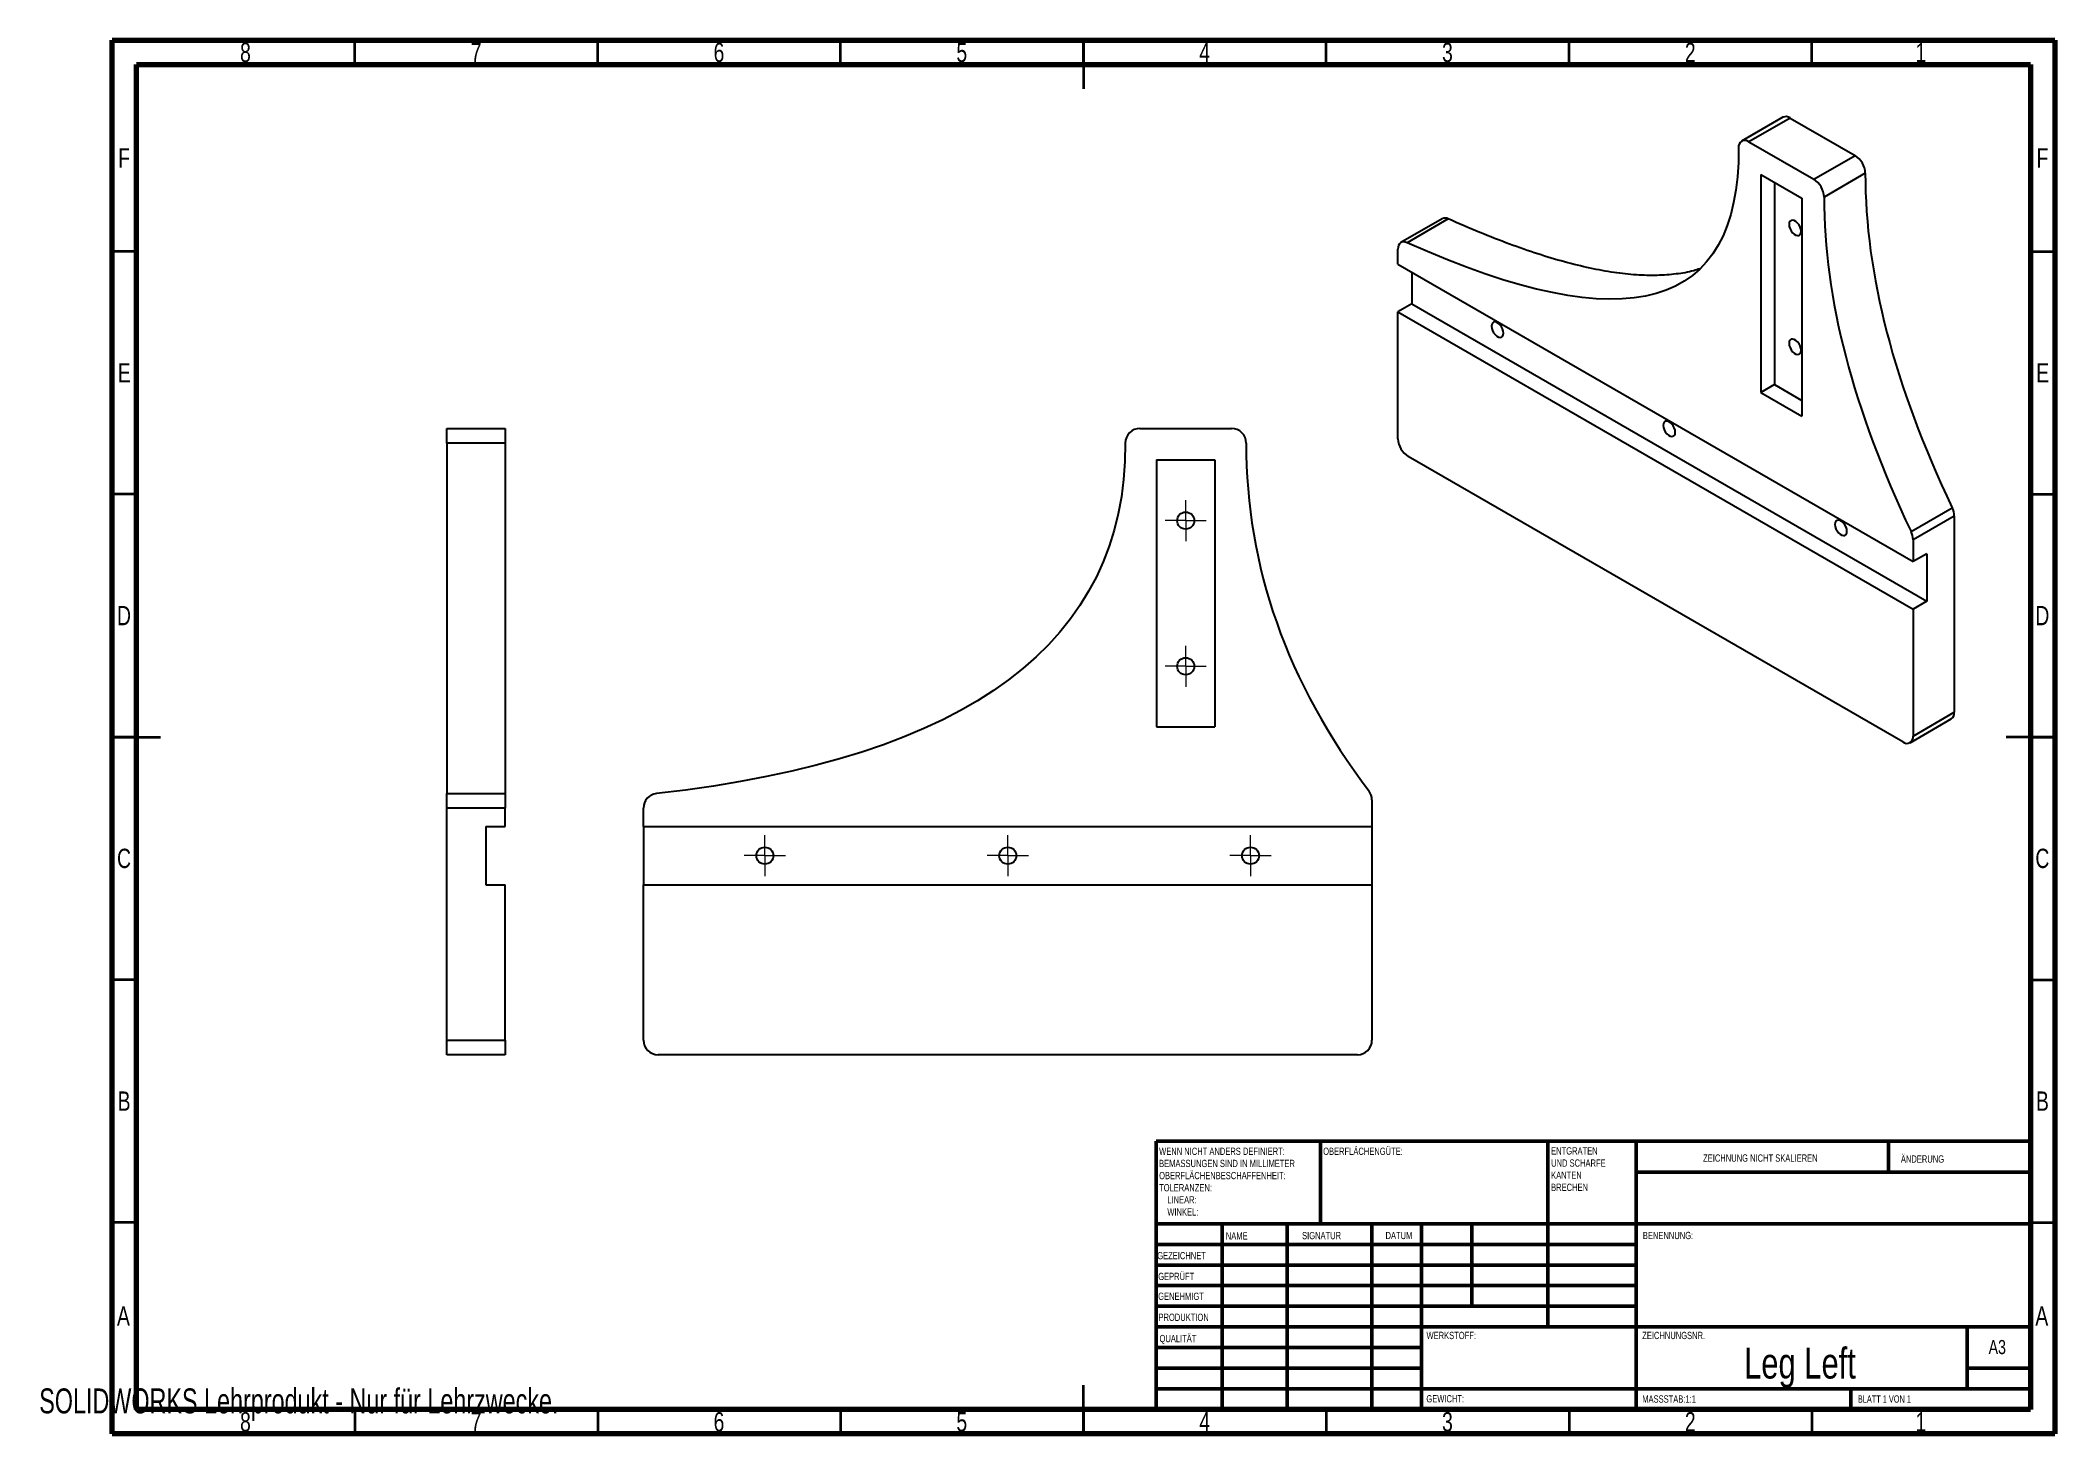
# Model space of a CAD drawing. Header units: millimetres. Extents: x 0 to 415, y 5 to 292.
import ezdxf

# ---------------------------------------------------------------- set-up
doc = ezdxf.new("R2010")
doc.units = ezdxf.units.MM
doc.styles.add('SLDTEXTSTYLE0', font='TXT', dxfattribs={"width": 0.75})
doc.styles.add('SLDTEXTSTYLE1', font='TXT', dxfattribs={"width": 0.692308})
doc.styles.add('SLDTEXTSTYLE2', font='TXT', dxfattribs={"width": 0.7})

# ---------------------------------------------------------------- blocks, each defined once
blk = doc.blocks.new('SW_NOTE_0')
at = {"color": 0, "linetype": 'Continuous', "lineweight": 0, "char_height": 1.5, "attachment_point": 1, "style": 'SLDTEXTSTYLE0'}
for s, insert in [('ENTGRATEN', (0, 1.93)), ('UND SCHARFE', (0, -0.57)), ('KANTEN', (0, -3.07)), ('BRECHEN', (0, -5.57))]:
    blk.add_mtext(s, dxfattribs=dict(at, insert=insert))
blk = doc.blocks.new('SW_NOTE_0_1')
at = {"color": 0, "linetype": 'Continuous', "lineweight": 0, "char_height": 1.5, "attachment_point": 1, "style": 'SLDTEXTSTYLE0'}
for s, insert in [('WENN NICHT ANDERS DEFINIERT:', (0, 1.93)), ('OBERFLÄCHENBESCHAFFENHEIT:', (0, -3.07)), ('BEMASSUNGEN SIND IN MILLIMETER', (0, -0.57)), ('TOLERANZEN:', (0, -5.57)), ('LINEAR:', (1.69, -8.07)), ('WINKEL:', (1.69, -10.57))]:
    blk.add_mtext(s, dxfattribs=dict(at, insert=insert))
blk = doc.blocks.new('SW_CENTERMARKSYMBOL_0')
at = {"color": 0, "linetype": 'Continuous', "lineweight": 18}
for p, q in [((0, 2.5), (0, 4.25)), ((-2.5, 0), (-4.25, 0)), ((0, 0), (-2.5, 0)), ((0, 0), (0, 2.5)), ((0, 0), (0, -2.5)), ((0, 0), (2.5, 0)), ((2.5, 0), (4.25, 0)), ((0, -2.5), (0, -4.25))]:
    blk.add_line(p, q, dxfattribs=at)
blk = doc.blocks.new('SW_CENTERMARKSYMBOL_1')
at = {"color": 0, "linetype": 'Continuous', "lineweight": 18}
for p, q in [((0, 2.5), (0, 4.25)), ((-2.5, 0), (-4.25, 0)), ((0, 0), (-2.5, 0)), ((0, 0), (0, 2.5)), ((0, 0), (0, -2.5)), ((0, 0), (2.5, 0)), ((2.5, 0), (4.25, 0)), ((0, -2.5), (0, -4.25))]:
    blk.add_line(p, q, dxfattribs=at)
blk = doc.blocks.new('SW_CENTERMARKSYMBOL_2')
at = {"color": 0, "linetype": 'Continuous', "lineweight": 18}
for p, q in [((0, 2.5), (0, 4.25)), ((-2.5, 0), (-4.25, 0)), ((0, 0), (-2.5, 0)), ((0, 0), (0, 2.5)), ((0, 0), (0, -2.5)), ((0, 0), (2.5, 0)), ((2.5, 0), (4.25, 0)), ((0, -2.5), (0, -4.25))]:
    blk.add_line(p, q, dxfattribs=at)
blk = doc.blocks.new('SW_CENTERMARKSYMBOL_3')
at = {"color": 0, "linetype": 'Continuous', "lineweight": 18}
for p, q in [((0, 2.5), (0, 4.25)), ((-2.5, 0), (-4.25, 0)), ((0, 0), (-2.5, 0)), ((0, 0), (0, 2.5)), ((0, 0), (0, -2.5)), ((0, 0), (2.5, 0)), ((2.5, 0), (4.25, 0)), ((0, -2.5), (0, -4.25))]:
    blk.add_line(p, q, dxfattribs=at)
blk = doc.blocks.new('SW_CENTERMARKSYMBOL_4')
at = {"color": 0, "linetype": 'Continuous', "lineweight": 18}
for p, q in [((0, 2.5), (0, 4.25)), ((-2.5, 0), (-4.25, 0)), ((0, 0), (-2.5, 0)), ((0, 0), (0, 2.5)), ((0, 0), (0, -2.5)), ((0, 0), (2.5, 0)), ((2.5, 0), (4.25, 0)), ((0, -2.5), (0, -4.25))]:
    blk.add_line(p, q, dxfattribs=at)

msp = doc.modelspace()

# ---------------------------------------------------------------- linework, layer by layer
at = {"color": 7, "linetype": 'Continuous', "lineweight": 70}
for p, q in [((15, 5), (15, 292)), ((15, 292), (415, 292)), ((415, 292), (415, 5)), ((20, 10), (20, 287)), ((20, 287), (410, 287)), ((410, 287), (410, 10)), ((410, 10), (20, 10)), ((415, 5), (15, 5))]:
    msp.add_line(p, q, dxfattribs=at)
at = {"color": 7, "linetype": 'Continuous', "lineweight": 35}
for p, q in [((65, 287), (65, 292)), ((115, 287), (115, 292)), ((165, 287), (165, 292)), ((215, 292), (215, 282)), ((215, 287), (215, 292)), ((265, 287), (265, 292)), ((315, 287), (315, 292)), ((365, 287), (365, 292)), ((20, 248.5), (15, 248.5)), ((410, 248.5), (415, 248.5)), ((20, 198.5), (15, 198.5)), ((410, 198.5), (415, 198.5)), ((15, 148.5), (25, 148.5)), ((20, 148.5), (15, 148.5)), ((415, 148.5), (405, 148.5)), ((410, 148.5), (415, 148.5)), ((20, 98.5), (15, 98.5)), ((410, 98.5), (415, 98.5)), ((20, 48.5), (15, 48.5)), ((410, 48.5), (415, 48.5)), ((215, 5), (215, 15)), ((65, 10), (65, 5)), ((115, 10), (115, 5)), ((165, 10), (165, 5)), ((215, 10), (215, 5)), ((265, 10), (265, 5)), ((315, 10), (315, 5)), ((365, 10), (365, 5))]:
    msp.add_line(p, q, dxfattribs=at)
at = {"color": 7, "linetype": 'Continuous', "lineweight": 25}
for p, q in [((359.03, 276.14), (350.54, 271.24)), ((360.53, 275.99), (352.04, 271.09)), ((360.53, 275.99), (373.88, 268.28)), ((352.04, 271.09), (365.4, 263.38)), ((365.4, 263.38), (373.88, 268.28)), ((354.47, 264.38), (354.47, 219.47)), ((354.47, 264.38), (362.95, 259.49)), ((357.3, 262.75), (357.3, 221.11)), ((376, 264.6), (367.52, 259.7)), ((362.95, 259.49), (362.95, 214.58)), ((288.88, 255.24), (280.39, 250.34)), ((290.14, 255.21), (281.66, 250.31)), ((279.77, 245.86), (279.77, 248.96)), ((279.77, 245.86), (385.84, 184.63)), ((282.6, 244.23), (282.6, 237.69)), ((282.6, 237.69), (279.77, 236.06)), ((282.6, 237.69), (388.66, 176.46)), ((279.77, 236.06), (385.84, 174.83)), ((279.77, 209.93), (279.77, 236.06)), ((357.3, 221.11), (354.47, 219.47)), ((357.3, 221.11), (362.95, 217.84)), ((354.47, 219.47), (362.95, 214.58)), ((83.94, 212.06), (95.94, 212.06)), ((83.94, 209.05), (83.94, 212.06)), ((95.94, 212.06), (95.94, 209.05)), ((226.63, 212.06), (245.52, 212.06)), ((95.94, 209.05), (83.94, 209.05)), ((230.06, 205.56), (230.06, 150.56)), ((230.06, 205.56), (242.06, 205.56)), ((242.06, 205.56), (242.06, 150.56)), ((383.71, 147.48), (281.89, 206.26)), ((385.41, 190.83), (393.89, 195.73)), ((394.32, 194.01), (385.84, 189.11)), ((394.32, 194.01), (394.32, 153.6)), ((385.84, 189.11), (385.84, 184.63)), ((388.66, 186.26), (385.84, 184.63)), ((388.66, 186.26), (388.66, 176.46)), ((388.66, 176.46), (385.84, 174.83)), ((385.84, 174.83), (385.84, 148.7)), ((385.84, 148.7), (394.32, 153.6)), ((230.06, 150.56), (242.06, 150.56)), ((385.21, 147.33), (393.7, 152.23)), ((83.94, 136.85), (95.94, 136.85)), ((83.94, 133.87), (83.94, 136.85)), ((95.94, 133.87), (83.94, 133.87)), ((83.94, 86.06), (83.94, 133.87)), ((95.94, 136.85), (95.94, 133.87)), ((95.94, 130.06), (95.94, 133.87)), ((124.42, 130.06), (124.42, 133.87)), ((274.42, 135.55), (274.42, 130.06)), ((91.94, 130.06), (95.94, 130.06)), ((91.94, 130.06), (91.94, 118.06)), ((124.42, 130.06), (274.42, 130.06)), ((124.42, 130.06), (124.42, 118.06)), ((274.42, 130.06), (274.42, 118.06)), ((91.94, 118.06), (95.94, 118.06)), ((95.94, 86.06), (95.94, 118.06)), ((124.42, 86.06), (124.42, 118.06)), ((124.42, 118.06), (274.42, 118.06)), ((274.42, 118.06), (274.42, 86.06)), ((83.94, 86.06), (95.94, 86.06)), ((83.94, 83.06), (83.94, 86.06)), ((95.94, 83.06), (83.94, 83.06)), ((95.94, 86.06), (95.94, 83.06)), ((271.42, 83.06), (127.42, 83.06))]:
    msp.add_line(p, q, dxfattribs=at)
at = {"color": 7, "linetype": 'Continuous', "lineweight": 50}
for p, q in [((230, 65.25), (410, 65.25)), ((230, 65.25), (230, 10)), ((263.8, 48.25), (263.8, 65.25)), ((310.6, 65.25), (310.6, 27)), ((328.8, 65.25), (328.8, 10)), ((380.8, 58.88), (380.8, 65.25)), ((410, 58.88), (328.8, 58.88)), ((410, 48.25), (230, 48.25)), ((243.6, 48.25), (243.6, 10)), ((256.99, 48.25), (256.99, 10)), ((274.4, 48.25), (274.4, 10)), ((284.6, 10), (284.6, 48.25)), ((295, 31.25), (295, 48.25)), ((328.8, 44), (230, 44)), ((328.8, 39.75), (230, 39.75)), ((328.8, 35.5), (230, 35.5)), ((328.8, 31.25), (230, 31.25)), ((284.6, 27), (230, 27)), ((284.6, 27), (410, 27)), ((397, 14.25), (397, 27)), ((284.6, 22.75), (230, 22.75)), ((284.6, 18.5), (230, 18.5)), ((410, 18.5), (397, 18.5)), ((230, 14.25), (410, 14.25)), ((373, 10), (373, 14.25))]:
    msp.add_line(p, q, dxfattribs=at)
at = {"color": 7, "linetype": 'Continuous', "lineweight": 25, "flags": 128}
for points in [[(362.78, 252.65), (362.73, 253.08), (362.58, 253.53), (362.35, 253.97), (362.05, 254.36), (361.72, 254.67), (361.36, 254.88), (361.03, 254.96), (360.73, 254.91), (360.5, 254.73), (360.35, 254.45), (360.3, 254.08), (360.35, 253.64), (360.5, 253.19), (360.73, 252.75), (361.03, 252.36), (361.36, 252.05), (361.72, 251.85), (362.05, 251.76), (362.35, 251.81), (362.58, 251.99), (362.73, 252.27), (362.78, 252.65)], [(281.66, 250.31), (281.28, 250.44), (280.92, 250.48), (280.59, 250.43), (280.31, 250.29), (280.08, 250.06), (279.91, 249.76), (279.8, 249.39), (279.77, 248.96)], [(299.04, 233.1), (299.09, 232.67), (299.23, 232.22), (299.47, 231.77), (299.76, 231.38), (300.1, 231.07), (300.45, 230.87), (300.79, 230.79), (301.09, 230.84), (301.32, 231.01), (301.46, 231.3), (301.51, 231.67), (301.46, 232.1), (301.32, 232.56), (301.09, 233), (300.79, 233.39), (300.45, 233.7), (300.1, 233.9), (299.76, 233.98), (299.47, 233.93), (299.23, 233.76), (299.09, 233.47), (299.04, 233.1)], [(362.78, 228.15), (362.73, 228.58), (362.58, 229.04), (362.35, 229.48), (362.05, 229.87), (361.72, 230.18), (361.36, 230.38), (361.03, 230.46), (360.73, 230.41), (360.5, 230.24), (360.35, 229.95), (360.3, 229.58), (360.35, 229.15), (360.5, 228.69), (360.73, 228.25), (361.03, 227.86), (361.36, 227.55), (361.72, 227.35), (362.05, 227.27), (362.35, 227.32), (362.58, 227.49), (362.73, 227.78), (362.78, 228.15)], [(334.39, 212.69), (334.44, 212.26), (334.59, 211.81), (334.82, 211.36), (335.12, 210.97), (335.46, 210.66), (335.81, 210.46), (336.15, 210.38), (336.44, 210.43), (336.67, 210.6), (336.82, 210.89), (336.87, 211.26), (336.82, 211.69), (336.67, 212.15), (336.44, 212.59), (336.15, 212.98), (335.81, 213.29), (335.46, 213.49), (335.12, 213.57), (334.82, 213.52), (334.59, 213.35), (334.44, 213.06), (334.39, 212.69)], [(369.75, 192.28), (369.8, 191.85), (369.95, 191.39), (370.18, 190.95), (370.47, 190.56), (370.81, 190.25), (371.16, 190.05), (371.5, 189.97), (371.8, 190.02), (372.03, 190.19), (372.17, 190.48), (372.22, 190.85), (372.17, 191.28), (372.03, 191.74), (371.8, 192.18), (371.5, 192.57), (371.16, 192.88), (370.81, 193.08), (370.47, 193.16), (370.18, 193.11), (369.95, 192.94), (369.8, 192.65), (369.75, 192.28)]]:
    msp.add_lwpolyline(points, dxfattribs=at)
at = {"color": 7, "linetype": 'Continuous', "lineweight": 25}
for centre in [(236.06, 193.06), (236.06, 163.06), (149.42, 124.06), (199.42, 124.06), (249.42, 124.06)]:
    msp.add_circle(centre, 1.75, dxfattribs=at)
for centre, radius, start, end in [((359.65, 274.77), 1.51, 54.37, 114.3195), ((351.21, 270.08), 1.31, 50.8459, 189.5158), ((371.4, 264.4), 4.61, 2.5264, 57.4007), ((362.91, 259.5), 4.61, 2.5264, 57.4007), ((289.48, 254.01), 1.37, 61.1719, 116.2878), ((226.63, 209.06), 3, 90, 180.2026), ((245.52, 209.06), 3, 359.8738, 90), ((284.38, 210.14), 4.61, 182.6055, 237.3945), ((390.2, 193.9), 4.12, 1.5166, 26.4431), ((381.72, 189), 4.12, 1.5166, 26.4431), ((392.89, 153.42), 1.44, 304.0564, 7.2558), ((384.54, 148.49), 1.31, 230.7967, 9.214), ((271.42, 135.55), 3, 0, 37.1174), ((127.42, 133.87), 3, 96.3536, 180), ((127.42, 86.06), 3, 180, 270), ((271.42, 86.06), 3, 270, 0)]:
    msp.add_arc(centre, radius, start, end, dxfattribs=at)
for points in [[(349.92, 269.86), (350.02, 236.36), (327.27, 229.84), (281.66, 250.31)], [(376, 264.6), (375.96, 243.86), (381.93, 220.9), (393.89, 195.73)], [(367.52, 259.7), (367.48, 238.96), (373.44, 216), (385.41, 190.83)], [(83.94, 209.05), (83.94, 168.1), (83.94, 144.03), (83.94, 136.85)], [(95.94, 209.05), (95.94, 168.1), (95.94, 144.03), (95.94, 136.85)], [(223.63, 209.05), (223.78, 168.1), (191.6, 144.03), (127.09, 136.85)], [(248.52, 209.05), (248.46, 183.62), (256.9, 159.72), (273.82, 137.36)]]:
    msp.add_open_spline(points, degree=3, dxfattribs=at)
msp.add_open_spline([(341.91, 244.95), (341.5, 244.81), (339.97, 244.28), (337.04, 243.81), (333.1, 243.5), (328.82, 243.62), (324.2, 244.13), (319.26, 245.03), (314.02, 246.32), (308.48, 247.98), (302.66, 250.02), (296.51, 252.41), (292.3, 254.26), (290.14, 255.21)], degree=3, knots=[0, 0, 0, 0, 0.02842, 0.106852, 0.18879, 0.274633, 0.364728, 0.459374, 0.558832, 0.661413, 0.769033, 0.881849, 1, 1, 1, 1], dxfattribs=at)

# ---------------------------------------------------------------- block references
at = {"color": 7, "linetype": 'Continuous', "lineweight": 0}
for name, p in [('SW_CENTERMARKSYMBOL_0', (236.06, 193.06)), ('SW_CENTERMARKSYMBOL_1', (236.06, 163.06)), ('SW_CENTERMARKSYMBOL_4', (149.42, 124.06)), ('SW_CENTERMARKSYMBOL_2', (199.42, 124.06)), ('SW_CENTERMARKSYMBOL_3', (249.42, 124.06)), ('SW_NOTE_0_1', (230.59, 61.99)), ('SW_NOTE_0', (311.31, 62.07))]:
    msp.add_blockref(name, p, dxfattribs=at)

# ---------------------------------------------------------------- texts
for s, insert, char_height, attachment_point, style in [('8', (42.46, 291.49), 3.97, 2, 'SLDTEXTSTYLE0'), ('7', (89.96, 291.49), 3.97, 2, 'SLDTEXTSTYLE0'), ('6', (139.96, 291.49), 3.97, 2, 'SLDTEXTSTYLE0'), ('5', (189.96, 291.49), 3.97, 2, 'SLDTEXTSTYLE0'), ('4', (239.96, 291.49), 3.97, 2, 'SLDTEXTSTYLE0'), ('3', (289.96, 291.49), 3.97, 2, 'SLDTEXTSTYLE0'), ('2', (339.96, 291.49), 3.97, 2, 'SLDTEXTSTYLE0'), ('1', (387.46, 291.49), 3.97, 2, 'SLDTEXTSTYLE0'), ('F', (17.46, 269.74), 3.97, 2, 'SLDTEXTSTYLE0'), ('F', (412.46, 269.74), 3.97, 2, 'SLDTEXTSTYLE0'), ('E', (17.51, 225.49), 3.97, 2, 'SLDTEXTSTYLE0'), ('E', (412.51, 225.49), 3.97, 2, 'SLDTEXTSTYLE0'), ('D', (17.45, 175.49), 3.97, 2, 'SLDTEXTSTYLE0'), ('D', (412.45, 175.49), 3.97, 2, 'SLDTEXTSTYLE0'), ('C', (17.46, 125.49), 3.97, 2, 'SLDTEXTSTYLE0'), ('C', (412.46, 125.49), 3.97, 2, 'SLDTEXTSTYLE0'), ('B', (17.47, 75.49), 3.97, 2, 'SLDTEXTSTYLE0'), ('B', (412.47, 75.49), 3.97, 2, 'SLDTEXTSTYLE0'), ('OBERFLÄCHENGÜTE:', (264.37, 63.92), 1.5, 1, 'SLDTEXTSTYLE0'), ('ZEICHNUNG NICHT SKALIEREN', (342.61, 62.53), 1.5, 1, 'SLDTEXTSTYLE0'), ('ÄNDERUNG', (383.33, 62.33), 1.5, 1, 'SLDTEXTSTYLE0'), ('NAME', (244.32, 46.5), 1.5, 1, 'SLDTEXTSTYLE0'), ('SIGNATUR', (260.03, 46.56), 1.5, 1, 'SLDTEXTSTYLE0'), ('DATUM', (277.21, 46.58), 1.5, 1, 'SLDTEXTSTYLE0'), ('BENENNUNG:', (330.2, 46.58), 1.5, 1, 'SLDTEXTSTYLE0'), ('GEZEICHNET', (230.21, 42.43), 1.5, 1, 'SLDTEXTSTYLE0'), ('GEPRÜFT', (230.41, 38.15), 1.5, 1, 'SLDTEXTSTYLE0'), ('GENEHMIGT', (230.4, 34.06), 1.5, 1, 'SLDTEXTSTYLE0'), ('A', (17.34, 31.24), 3.97, 2, 'SLDTEXTSTYLE0'), ('PRODUKTION', (230.46, 29.73), 1.5, 1, 'SLDTEXTSTYLE0'), ('A', (412.34, 31.24), 3.97, 2, 'SLDTEXTSTYLE0'), ('QUALITÄT', (230.67, 25.35), 1.5, 1, 'SLDTEXTSTYLE0'), ('WERKSTOFF:', (285.65, 25.99), 1.5, 1, 'SLDTEXTSTYLE0'), ('ZEICHNUNGSNR.', (330.07, 25.99), 1.5, 1, 'SLDTEXTSTYLE0'), ('Leg Left', (362.55, 22.71), 6.35, 2, 'SLDTEXTSTYLE0'), ('A3', (401.39, 24.3), 2.91, 1, 'SLDTEXTSTYLE0'), ('GEWICHT:', (285.62, 12.95), 1.499, 1, 'SLDTEXTSTYLE0'), ('MASSSTAB:1:1', (330.07, 12.9), 1.5, 1, 'SLDTEXTSTYLE0'), ('BLATT 1 VON 1', (374.48, 12.9), 1.5, 1, 'SLDTEXTSTYLE1'), ('8', (42.46, 9.44), 3.97, 2, 'SLDTEXTSTYLE0'), ('7', (89.96, 9.44), 3.97, 2, 'SLDTEXTSTYLE0'), ('6', (139.96, 9.44), 3.97, 2, 'SLDTEXTSTYLE0'), ('5', (189.96, 9.44), 3.97, 2, 'SLDTEXTSTYLE0'), ('4', (239.96, 9.44), 3.97, 2, 'SLDTEXTSTYLE0'), ('3', (289.96, 9.44), 3.97, 2, 'SLDTEXTSTYLE0'), ('2', (339.96, 9.44), 3.97, 2, 'SLDTEXTSTYLE0'), ('1', (387.46, 9.44), 3.97, 2, 'SLDTEXTSTYLE0')]:
    msp.add_mtext(s, dxfattribs=dict(at, insert=insert, char_height=char_height, attachment_point=attachment_point, style=style))
at = {"color": 7, "linetype": 'Continuous', "insert": (0, 14.33), "char_height": 5.1381, "attachment_point": 1, "style": 'SLDTEXTSTYLE2'}
msp.add_mtext('SOLIDWORKS Lehrprodukt - Nur für Lehrzwecke.', dxfattribs=at)

doc.saveas('drawing.dxf')
